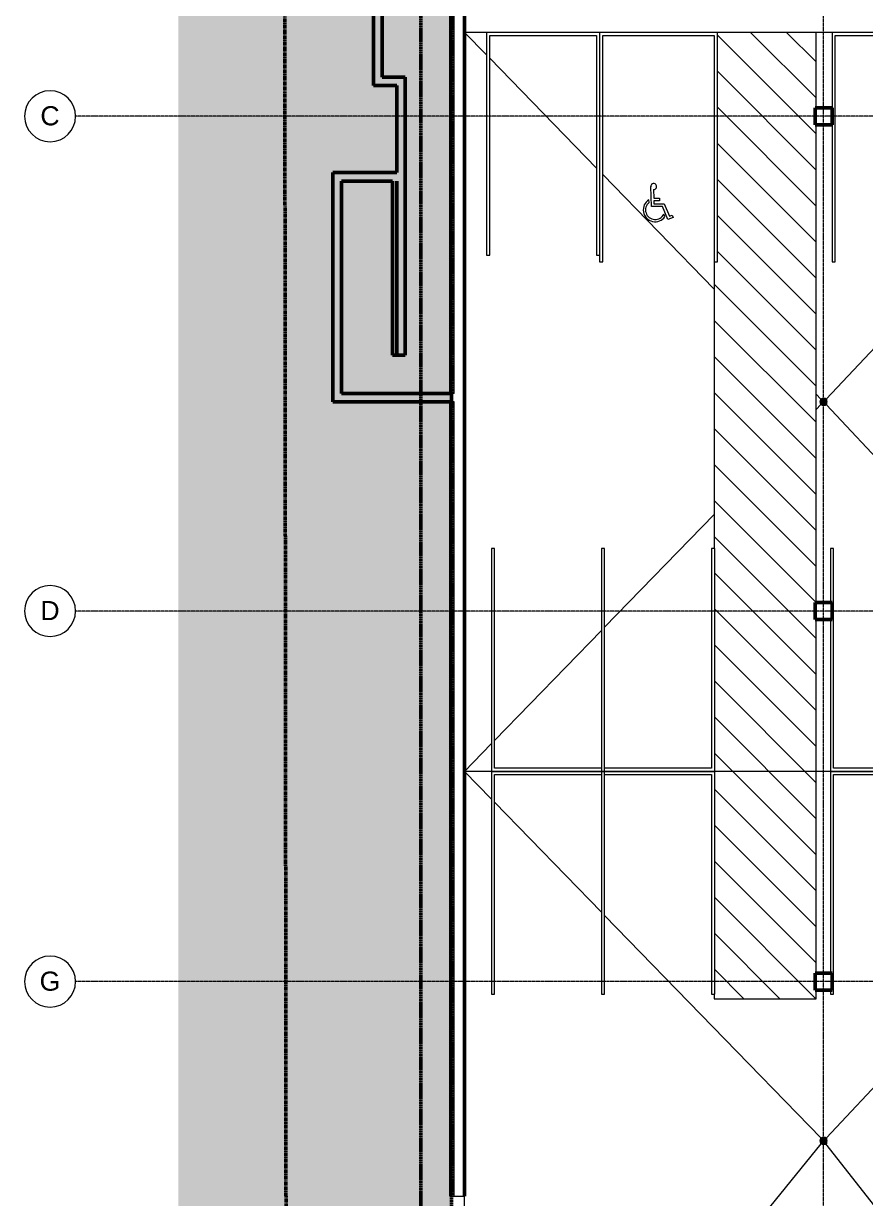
# Model space of a CAD drawing. Header units: inches. Extents: x -4235 to -464, y 9706 to 12365.
# Drawn here: x -4235 to -3442, y 10263 to 11370 of the extents above; entities that cross this region are included whole.
import ezdxf

# ---------------------------------------------------------------- set-up
doc = ezdxf.new("R2010")
doc.units = ezdxf.units.IN
doc.header["$MEASUREMENT"] = 0
for name, pattern in [('Dash 1_16_', [0.125, 0.0625, -0.0625]), ('Double Dash 3_8_', [1, 0.375, -0.125, 0.125, -0.125, 0.125, -0.125]), ('Grid Line 1_2_', [0.875, 0.5, -0.125, 0.125, -0.125])]:
    doc.linetypes.add(name, pattern=pattern)
for name, color, linetype, lineweight in [('0-1', 7, 'Continuous', 5), ('0-2', 7, 'Continuous', 9), ('A-DETL-MEDM-1', 90, 'Continuous', 20), ('A-FLOR-1', 7, 'Continuous', 9), ('A-FLOR-4', 71, 'Continuous', 13), ('A-FLOR-5', 192, 'Continuous', 9), ('A-FLOR-PATT-1', 9, 'Continuous', 9), ('A-GENM-1', 7, 'Continuous', 9), ('A-WALL', 113, 'Continuous', 13), ('C-PROP-LINE', 91, 'Double Dash 3_8_', 50), ('C-PROP-LINE-1', 91, 'Dash 1_16_', 50), ('C-TOPO-1', 9, 'Continuous', 9), ('P-SANR-FIXT', 6, 'Continuous', 9), ('S-COLS', 52, 'Continuous', 9), ('S-COLS-1', 52, 'Continuous', 50), ('S-FNDN-5', 32, 'Continuous', 9), ('S-FNDN-6', 32, 'Continuous', 50), ('S-GRID-1', 1, 'Grid Line 1_2_', 9), ('S-GRID-IDEN', 1, 'Continuous', 9)]:
    doc.layers.add(name, color=color, linetype=linetype, lineweight=lineweight)
doc.styles.add('Arial', font='arial.ttf', dxfattribs={"height": 18})
pattern_1 = [(0, (0, 0), (24, 24), [24, -24]), (0, (0, 9), (24, 24), [24, -24]), (0, (0, 18), (24, 24), [24, -24]), (90, (3, 21), (-24, 24), [24, -24]), (90, (12, 21), (-24, 24), [24, -24]), (90, (21, 21), (-24, 24), [24, -24])]

# ---------------------------------------------------------------- blocks, each defined once
blk = doc.blocks.new('CTR  - Topography_rvt-1-BACKGROUND - BASEMENT')
at = {"layer": 'C-TOPO-1'}
h = blk.add_hatch(dxfattribs=at)
h.set_pattern_fill('FP_1', color=256, style=0, pattern_type=2)
h.set_pattern_definition(pattern_1)
h.paths.add_polyline_path([(-3918.3, 9943.2), (-3917.3, 9941), (-3917.3, 9943.2)], flags=0)
h.paths.add_polyline_path([(-4064.2, 9706.2), (-4012.4, 9706.2), (-4012.4, 9729.9), (-4012.8, 9733.3), (-4035.5, 9753.6), (-4037.2, 9763.1), (-4004.9, 9785.2), (-4004, 9785.2), (-4004, 9815.7), (-4004.4, 9846.5), (-4005.6, 9847.6), (-4004, 9847.6), (-4004, 9887.2), (-3918.3, 9887.2), (-3918.3, 9943.2), (-4004.2, 9943.2), (-4004.2, 10159.2), (-3957.2, 10159.2), (-3957.2, 10215.2), (-4004.2, 10215.2), (-4004.2, 10819), (-3945.2, 10819), (-3945.2, 10875), (-4004.2, 10875), (-4004.2, 11253), (-3943.3, 11253), (-3943.3, 11231.1), (-3883.3, 11231.1), (-3883.3, 11311), (-3949.1, 11311), (-3949.1, 11435), (-4004.2, 11435), (-4004.2, 11548.6), (-3832.3, 11548.6), (-3832.3, 11835.2), (-3902.7, 11835.2), (-3902.7, 12112.6), (-4004.2, 12112.6), (-4004.2, 12148.8), (-4002.3, 12169.7), (-3996.9, 12189.9), (-3988.1, 12208.8), (-3976.1, 12226), (-3961.3, 12240.8), (-3944.2, 12252.8), (-3925.2, 12261.6), (-3905, 12267), (-3884.2, 12268.8), (-3687.3, 12268.8), (-3687.3, 12224.4), (-3631.3, 12224.4), (-3631.3, 12268.8), (-3144.3, 12268.8), (-3144.3, 12224.4), (-3088.3, 12224.4), (-3088.3, 12268.8), (-2716.3, 12268.8), (-2716.3, 12224.4), (-2632.3, 12224.4), (-2632.3, 12268.8), (-2360.9, 12268.8), (-2360.9, 12224.4), (-2304.9, 12224.4), (-2304.9, 12268.8), (-1999.3, 12268.8), (-1999.3, 12141.4), (-1943.3, 12141.4), (-1943.3, 12268.8), (-501, 12268.8), (-501, 12364.8), (-552.8, 12364.8), (-552.8, 12328.6), (-4004.2, 12328.6), (-4004.2, 12364.8), (-4064.2, 12364.8), (-4064.2, 12328.6), (-4089, 12328.6), (-4089, 12268.6), (-4064.2, 12268.6), (-4064.2, 11771.4), (-4089, 11771.4), (-4089, 11551.6), (-4064.2, 11551.6), (-4064.2, 9729.3)], flags=0)
h = blk.add_hatch(dxfattribs=at)
h.set_pattern_fill('FP_1', color=256, style=0, pattern_type=2)
h.set_pattern_definition(pattern_1)
h.paths.add_polyline_path([(-4089, 9706.2), (-4064.2, 9706.2), (-4064.2, 11551.6), (-4089, 11551.6), (-4089, 9707.1)], flags=0)
h = blk.add_hatch(dxfattribs=at)
h.set_pattern_fill('FP_1', color=256, style=0, pattern_type=2)
h.set_pattern_definition(pattern_1)
h.paths.add_polyline_path([(-3898.7, 9901.2), (-3832.3, 9901.2), (-3832.3, 9962.1), (-3835.7, 9963.9), (-3889, 9960.9), (-3891, 9963.8), (-3895.2, 9963.9), (-3991.6, 10021.9), (-3892.1, 10068), (-3840.6, 10069.5), (-3832.3, 10067.8), (-3832.3, 11548.6), (-4004.2, 11548.6), (-4004.2, 11435), (-3949.1, 11435), (-3949.1, 11311), (-3883.3, 11311), (-3883.3, 11231.1), (-3943.3, 11231.1), (-3943.3, 11253), (-4004.2, 11253), (-4004.2, 10875), (-3945.2, 10875), (-3945.2, 10819), (-4004.2, 10819), (-4004.2, 10215.2), (-3957.2, 10215.2), (-3957.2, 10159.2), (-4004.2, 10159.2), (-4004.2, 9943.2), (-3917.3, 9943.2), (-3917.3, 9947.2), (-3909.3, 9947.2), (-3909.3, 9943.2), (-3906.6, 9943.2), (-3906.6, 9919.1), (-3900.2, 9917.6), (-3906.6, 9914.6), (-3906.6, 9911.9), (-3903.4, 9911.1)], flags=0)
blk = doc.blocks.new('Parking_Stall_Multiple - STANDARD-2088802-BACKGROUND - BASEMENT')
at = {"layer": 'A-GENM-1'}
for p, q in [((190, 0), (0, 0)), ((0, 0), (0, -106.7)), ((210, 0), (206, 0)), ((210, -3), (210, 0)), ((3, -103.7), (3, -3)), ((3, -3), (210, -3)), ((210, -103.7), (0, -103.7)), ((0, -103.7), (0, -210.3)), ((0, -106.7), (210, -106.7)), ((210, -103.7), (3, -103.7)), ((3, -207.3), (3, -106.7)), ((3, -106.7), (210, -106.7)), ((210, -106.7), (210, -103.7)), ((210, -106.7), (210, -103.7)), ((210, -207.3), (0, -207.3)), ((0, -207.3), (0, -314)), ((210, -207.3), (3, -207.3)), ((210, -210.3), (210, -207.3)), ((210, -210.3), (210, -207.3)), ((0, -210.3), (210, -210.3)), ((3, -311), (3, -210.3)), ((3, -210.3), (210, -210.3)), ((0, -314), (190, -314)), ((210, -311), (3, -311)), ((206, -314), (210, -314)), ((210, -314), (210, -311))]:
    blk.add_line(p, q, dxfattribs=at)
blk = doc.blocks.new('Parking_Stall_Multiple - STANDARD-2223158-BACKGROUND - BASEMENT')
at = {"layer": 'A-GENM-1'}
for p, q in [((210, 0), (0, 0)), ((0, 0), (0, -106.7)), ((210, -3), (210, 0)), ((3, -103.7), (3, -3)), ((3, -3), (210, -3)), ((210, -103.7), (0, -103.7)), ((0, -103.7), (0, -210.3)), ((0, -106.7), (210, -106.7)), ((210, -103.7), (3, -103.7)), ((3, -207.3), (3, -106.7)), ((3, -106.7), (210, -106.7)), ((210, -106.7), (210, -103.7)), ((210, -106.7), (210, -103.7)), ((210, -207.3), (3, -207.3)), ((210, -210.3), (210, -207.3)), ((0, -210.3), (210, -210.3))]:
    blk.add_line(p, q, dxfattribs=at)
blk = doc.blocks.new('Parking_Stall_Multiple - STANDARD-V1-BACKGROUND - BASEMENT')
at = {"layer": 'A-GENM-1'}
for p, q in [((143, 314), (0, 314)), ((0, 314), (0, 207.3)), ((3, 210.3), (3, 311)), ((3, 311), (210, 311)), ((210, 314), (159, 314)), ((210, 311), (210, 314)), ((210, 210.3), (0, 210.3)), ((0, 210.3), (0, 103.7)), ((210, 210.3), (3, 210.3)), ((210, 207.3), (210, 210.3)), ((210, 207.3), (210, 210.3)), ((0, 207.3), (210, 207.3)), ((3, 106.7), (3, 207.3)), ((3, 207.3), (210, 207.3)), ((210, 106.7), (0, 106.7)), ((0, 106.7), (0, 0)), ((0, 103.7), (210, 103.7)), ((210, 106.7), (3, 106.7)), ((3, 3), (3, 103.7)), ((3, 103.7), (210, 103.7)), ((210, 103.7), (210, 106.7)), ((210, 103.7), (210, 106.7)), ((210, 3), (3, 3)), ((210, 0), (210, 3)), ((0, 0), (143, 0)), ((159, 0), (210, 0))]:
    blk.add_line(p, q, dxfattribs=at)
blk = doc.blocks.new('Parking_Stall_Multiple - STANDARD-2223028-BACKGROUND - BASEMENT')
at = {"layer": 'A-GENM-1'}
for p, q in [((210, 210.3), (0, 210.3)), ((0, 210.3), (0, 103.7)), ((210, 207.3), (210, 210.3)), ((3, 106.7), (3, 207.3)), ((3, 207.3), (210, 207.3)), ((210, 106.7), (0, 106.7)), ((0, 106.7), (0, 0)), ((0, 103.7), (210, 103.7)), ((210, 106.7), (3, 106.7)), ((3, 3), (3, 103.7)), ((3, 103.7), (210, 103.7)), ((210, 103.7), (210, 106.7)), ((210, 103.7), (210, 106.7)), ((210, 3), (3, 3)), ((210, 0), (210, 3)), ((0, 0), (210, 0))]:
    blk.add_line(p, q, dxfattribs=at)
blk = doc.blocks.new('Parking_Stall_Multiple - STANDARD-2217643-BACKGROUND - BASEMENT')
at = {"layer": 'A-GENM-1'}
for p, q in [((210, 0), (0, 0)), ((0, 0), (0, -106.7)), ((210, -3), (210, 0)), ((3, -103.7), (3, -3)), ((3, -3), (210, -3)), ((0, -106.7), (210, -106.7)), ((210, -103.7), (3, -103.7)), ((210, -106.7), (210, -103.7))]:
    blk.add_line(p, q, dxfattribs=at)
blk = doc.blocks.new('Parking_Stall_Multiple - ADA-1919661-BACKGROUND - BASEMENT')
at = {"layer": 'A-GENM-1'}
for p, q in [((216, 111), (0, 111)), ((0, 111), (0, 0)), ((216, 108), (216, 111)), ((3, 3), (3, 108)), ((3, 108), (216, 108)), ((216, 3), (3, 3)), ((216, 0), (216, 3)), ((0, 0), (71, 0)), ((87, 0), (216, 0))]:
    blk.add_line(p, q, dxfattribs=at)
blk = doc.blocks.new('Parking_Stall_Multiple - ADA-VAN-2088509-BACKGROUND - BASEMENT')
at = {"layer": 'A-GENM-1'}
for p, q in [((216, 111), (0, 111)), ((0, 111), (0, 0)), ((216, 108), (216, 111)), ((3, 3), (3, 108)), ((3, 108), (216, 108)), ((216, 3), (3, 3)), ((216, 0), (216, 3)), ((0, 0), (216, 0))]:
    blk.add_line(p, q, dxfattribs=at)
blk = doc.blocks.new('CTR - 1st Phase - Common Walls_rvt-1-BACKGROUND - BASEMENT')
at = {"layer": 'A-FLOR-PATT-1'}
h = blk.add_hatch(dxfattribs=at)
h.set_pattern_fill('FP_2', color=256, style=0, pattern_type=2)
h.set_pattern_definition([(315, (-3536.324, 10906.164), (16.9706, 16.9706), [])])
h.paths.add_polyline_path([(-3488.3, 10451.1), (-3488.3, 10459.2), (-3489.3, 10459.2), (-3489.3, 10475.2), (-3488.3, 10475.2), (-3488.3, 10808.2), (-3489.3, 10808.2), (-3489.3, 10824.2), (-3488.3, 10824.2), (-3488.3, 11274.2), (-3489.3, 11274.2), (-3489.3, 11290.2), (-3488.3, 11290.2), (-3488.3, 11361.2), (-3581.3, 11361.2), (-3581.3, 11145.2), (-3584.3, 11145.2), (-3584.3, 10875.2), (-3583.8, 10875.2), (-3583.8, 10455.2), (-3584.3, 10455.2), (-3584.3, 10451.1), (-3583.8, 10451.1)], flags=0)
at = {"layer": 'A-DETL-MEDM-1'}
for p, q in [((-3643.4, 11197.3), (-3644.1, 11215.9)), ((-3641.5, 11213.2), (-3641.2, 11204.9)), ((-3645.7, 11201), (-3645.8, 11203.4)), ((-3641.2, 11204.9), (-3635.8, 11204.9)), ((-3635.8, 11202.4), (-3641.1, 11202.4)), ((-3641.1, 11202.4), (-3641, 11199.8)), ((-3641, 11199.8), (-3631.4, 11199.8)), ((-3635.8, 11204.9), (-3635.8, 11202.4)), ((-3631.4, 11199.8), (-3626.5, 11188)), ((-3633, 11197.3), (-3643.4, 11197.3)), ((-3627.9, 11184.8), (-3633, 11197.3)), ((-3630.7, 11187.6), (-3631.7, 11190.1)), ((-3626.5, 11188), (-3623.9, 11189.1)), ((-3623.9, 11189.1), (-3623, 11186.8)), ((-3623, 11186.8), (-3627.9, 11184.8))]:
    blk.add_line(p, q, dxfattribs=at)
for centre, radius, start, end in [((-3641.3, 11216), 2.82, 265.2221, 186.5331), ((-3639.9, 11194), 11.2, 121.7672, 325.4553), ((-3639.9, 11194), 9.06, 129.2933, 334.8736)]:
    blk.add_arc(centre, radius, start, end, dxfattribs=at)
at = {"layer": 'A-FLOR-1'}
for p, q in [((-3488.3, 11361.2), (-3581.3, 11361.2)), ((-3488.3, 11290.2), (-3488.3, 11361.2)), ((-3488.3, 10824.2), (-3488.3, 11274.2)), ((-3584.3, 11145.2), (-3584.3, 10875.2)), ((-3488.3, 10475.2), (-3488.3, 10808.2)), ((-3488.3, 10451.1), (-3488.3, 10459.2)), ((-3584.3, 10455.2), (-3584.3, 10451.1)), ((-3584.3, 10451.1), (-3488.3, 10451.1))]:
    blk.add_line(p, q, dxfattribs=at)
at = {"layer": '0-2'}
for name, p, rotation in [('Parking_Stall_Multiple - STANDARD-2217643-BACKGROUND - BASEMENT', (-3692, 11361.2), 270.0000000000005), ('Parking_Stall_Multiple - ADA-VAN-2088509-BACKGROUND - BASEMENT', (-3692.3, 11361.2), 269.9999999999978), ('Parking_Stall_Multiple - ADA-1919661-BACKGROUND - BASEMENT', (-3473.3, 11361.2), 269.9999999999978), ('Parking_Stall_Multiple - STANDARD-2223028-BACKGROUND - BASEMENT', (-3583.8, 10665.2), 89.99999999999953), ('Parking_Stall_Multiple - STANDARD-V1-BACKGROUND - BASEMENT', (-3160.8, 10665.2), 89.99999999999953), ('Parking_Stall_Multiple - STANDARD-2223158-BACKGROUND - BASEMENT', (-3583.8, 10665.2), 270.0000000000005), ('Parking_Stall_Multiple - STANDARD-2088802-BACKGROUND - BASEMENT', (-3160.8, 10665.2), 270.0000000000005)]:
    blk.add_blockref(name, p, dxfattribs=dict(at, rotation=rotation))
blk = doc.blocks.new('Concrete-Rectangular-Column - ONE-1856735-BACKGROUND - BASEMENT')
at = {"layer": 'S-COLS-1'}
for p, q in [((8, 8), (-8, 8)), ((-8, 8), (-8, -8)), ((8, -8), (8, 8)), ((-8, -8), (8, -8))]:
    blk.add_line(p, q, dxfattribs=at)
blk = doc.blocks.new('Drain-Floor-WATTS-Square-Stainless_Steel_Strainer-Type_FD-1200-M - 2_ Outlet with 5_ Strainer-2528673-BACKGROUND - BASEMENT')
at = {"layer": 'P-SANR-FIXT'}
for p, q in [((-2.707, -2.707), (-2.707, 2.707)), ((-2.707, 2.707), (2.707, 2.707)), ((-2.03025, -2.03025), (-2.03025, 2.03025)), ((-2.03025, 2.03025), (2.03025, 2.03025)), ((-1.3535, -1.3535), (-1.3535, 1.3535)), ((-1.3535, 1.3535), (1.3535, 1.3535)), ((-0.67675, -0.67675), (-0.67675, 0.67675)), ((-0.67675, 0.67675), (0.67675, 0.67675)), ((0, 2.707), (0, -2.707)), ((0.67675, 0.67675), (0.67675, -0.67675)), ((1.3535, 1.3535), (1.3535, -1.3535)), ((2.03025, 2.03025), (2.03025, -2.03025)), ((2.707, 2.707), (2.707, -2.707)), ((-2.707, 0), (2.707, 0)), ((2.707, -2.707), (-2.707, -2.707)), ((2.03025, -2.03025), (-2.03025, -2.03025)), ((1.3535, -1.3535), (-1.3535, -1.3535)), ((0.67675, -0.67675), (-0.67675, -0.67675))]:
    blk.add_line(p, q, dxfattribs=at)
for start, end in [(360, 180), (180, 360)]:
    blk.add_arc((0, 0), 3.5, start, end, dxfattribs=at)
blk = doc.blocks.new('Family - ___-1878357-BACKGROUND - BASEMENT')
at = {"layer": 'C-PROP-LINE'}
blk.add_line((-3989.4, 12089.7), (-3987.3, 10009.1), dxfattribs=at)
blk = doc.blocks.new('Family - ___-2835860-BACKGROUND - BASEMENT')
at = {"layer": 'C-PROP-LINE-1'}
blk.add_line((-3860.7, 9980.2), (-3860.7, 11434.4), dxfattribs=at)
blk = doc.blocks.new('Family - ___-2835903-BACKGROUND - BASEMENT')
at = {"layer": 'C-PROP-LINE-1'}
blk.add_line((-3831.8, 10009.1), (-3831.8, 12089.7), dxfattribs=at)
blk = doc.blocks.new('Family - ___-2835932-BACKGROUND - BASEMENT')
at = {"layer": 'C-PROP-LINE-1'}
blk.add_line((-3860.7, 9980.2), (-3860.7, 12118.6), dxfattribs=at)
blk = doc.blocks.new('Grid - Grid Head - Circle-50561-BACKGROUND - BASEMENT')
at = {"layer": 'S-GRID-IDEN'}
for start, end in [(360, 180), (180, 360)]:
    blk.add_arc((0, 0), 0.25, start, end, dxfattribs=at)

msp = doc.modelspace()

# ---------------------------------------------------------------- linework, layer by layer
at = {"layer": 'A-FLOR-4'}
for p, q in [((-3798.7, 11339.9), (-3819.3, 11361.2)), ((-3798.7, 11361.2), (-3819.3, 11361.2)), ((-3473.3, 11361.2), (-3581.3, 11361.2)), ((-3695, 11233.2), (-3795.7, 11336.9)), ((-3584.3, 11119.2), (-3689.3, 11227.3)), ((-3478.9, 11015.7), (-3357.3, 11145.2)), ((-3483.8, 11015.7), (-3488.3, 11020.4)), ((-3483.8, 11010.7), (-3488.3, 11006)), ((-3267.5, 10785.5), (-3478.9, 11010.6)), ((-3584.3, 10907.1), (-3687.5, 10800.9)), ((-3690.5, 10797.8), (-3791.2, 10694.1)), ((-3794.2, 10691), (-3819.3, 10665.1)), ((-3794.2, 10639.2), (-3819.3, 10665.1)), ((-3794.2, 10665.1), (-3819.3, 10665.1)), ((-3474.8, 10665.1), (-3583.8, 10665.1)), ((-3690.5, 10532.5), (-3791.2, 10636.1)), ((-3479, 10319.8), (-3267.5, 10544.7)), ((-3483.7, 10319.7), (-3687.5, 10529.4)), ((-3593.5, 10179.2), (-3483.5, 10314.5)), ((-3371.2, 10177.1), (-3479.1, 10314.5))]:
    msp.add_line(p, q, dxfattribs=at)
at = {"layer": 'A-FLOR-5'}
msp.add_line((-3819.3, 10225.2), (-3819.3, 10265.2), dxfattribs=at)
at = {"layer": 'A-WALL'}
for p, q in [((-3829.3, 11021.1), (-3829.3, 11427)), ((-3829.3, 11021.1), (-3832.3, 11021.1)), ((-3829.3, 11013.1), (-3832.3, 11013.1)), ((-3829.3, 10265.2), (-3829.3, 11013.1))]:
    msp.add_line(p, q, dxfattribs=at)
at = {"layer": 'S-FNDN-5'}
msp.add_line((-3832.3, 10265.2), (-3819.3, 10265.2), dxfattribs=at)
at = {"layer": 'S-FNDN-6'}
for p, q in [((-3819.3, 10265.2), (-3819.3, 12077.2)), ((-3905.1, 11435), (-3905.1, 11311)), ((-3897.1, 11319), (-3897.1, 11427)), ((-3832.3, 11427), (-3832.3, 11021.1)), ((-3905.1, 11311), (-3883.3, 11311)), ((-3875.3, 11319), (-3897.1, 11319)), ((-3883.3, 11311), (-3883.3, 11229.1)), ((-3875.3, 11057.1), (-3875.3, 11319)), ((-3943.3, 11229.1), (-3943.3, 11013.1)), ((-3883.3, 11229.1), (-3943.3, 11229.1)), ((-3935.3, 11021.1), (-3935.3, 11221.1)), ((-3935.3, 11221.1), (-3887.3, 11221.1)), ((-3887.3, 11221.1), (-3887.3, 11057.1)), ((-3883.3, 11221.1), (-3883.3, 11057.1)), ((-3887.3, 11057.1), (-3875.3, 11057.1)), ((-3943.3, 11013.1), (-3832.3, 11013.1)), ((-3832.3, 11021.1), (-3935.3, 11021.1)), ((-3832.3, 11013.1), (-3832.3, 10265.2))]:
    msp.add_line(p, q, dxfattribs=at)
at = {"layer": 'S-GRID-1'}
for p, q in [((-3481.3, 9836.2), (-3481.3, 12299.8)), ((-464.5, 11282.2), (-4185.7, 11282.2)), ((-464.5, 10816.2), (-4185.7, 10816.2)), ((-464.5, 10467.2), (-4185.7, 10467.2))]:
    msp.add_line(p, q, dxfattribs=at)

# ---------------------------------------------------------------- block references
at = {"layer": '0-1'}
for name in ['CTR  - Topography_rvt-1-BACKGROUND - BASEMENT', 'CTR - 1st Phase - Common Walls_rvt-1-BACKGROUND - BASEMENT']:
    msp.add_blockref(name, (0, 0), dxfattribs=at)
at = {"layer": 'C-PROP-LINE'}
msp.add_blockref('Family - ___-1878357-BACKGROUND - BASEMENT', (0, 0), dxfattribs=at)
at = {"layer": 'C-PROP-LINE-1'}
for name in ['Family - ___-2835860-BACKGROUND - BASEMENT', 'Family - ___-2835932-BACKGROUND - BASEMENT', 'Family - ___-2835903-BACKGROUND - BASEMENT']:
    msp.add_blockref(name, (0, 0), dxfattribs=at)
at = {"layer": 'P-SANR-FIXT'}
for p in [(-3481.3, 11013.2), (-3481.3, 10317.2)]:
    msp.add_blockref('Drain-Floor-WATTS-Square-Stainless_Steel_Strainer-Type_FD-1200-M - 2_ Outlet with 5_ Strainer-2528673-BACKGROUND - BASEMENT', p, dxfattribs=at)
at = {"layer": 'S-COLS'}
for p in [(-3481.3, 11282.2), (-3481.3, 10816.2), (-3481.3, 10467.2)]:
    msp.add_blockref('Concrete-Rectangular-Column - ONE-1856735-BACKGROUND - BASEMENT', p, dxfattribs=at)
at = {"layer": 'S-GRID-IDEN', "xscale": 95.99999999999994, "yscale": 95.99999999999994, "zscale": 95.99999999999994, "rotation": 89.99999999999987}
for p in [(-4209.7, 11282.2), (-4209.7, 10816.2), (-4209.7, 10467.2)]:
    msp.add_blockref('Grid - Grid Head - Circle-50561-BACKGROUND - BASEMENT', p, dxfattribs=at)

# ---------------------------------------------------------------- texts
at = {"layer": 'S-GRID-IDEN', "char_height": 18, "attachment_point": 1, "style": 'Arial'}
for s, insert, width in [('C', (-4218.9, 11291.6), 22.119), ('D', (-4218.9, 10825.6), 22.119), ('G', (-4219.6, 10476.6), 23.937)]:
    msp.add_mtext(s, dxfattribs=dict(at, insert=insert, width=width))

doc.saveas('drawing.dxf')
